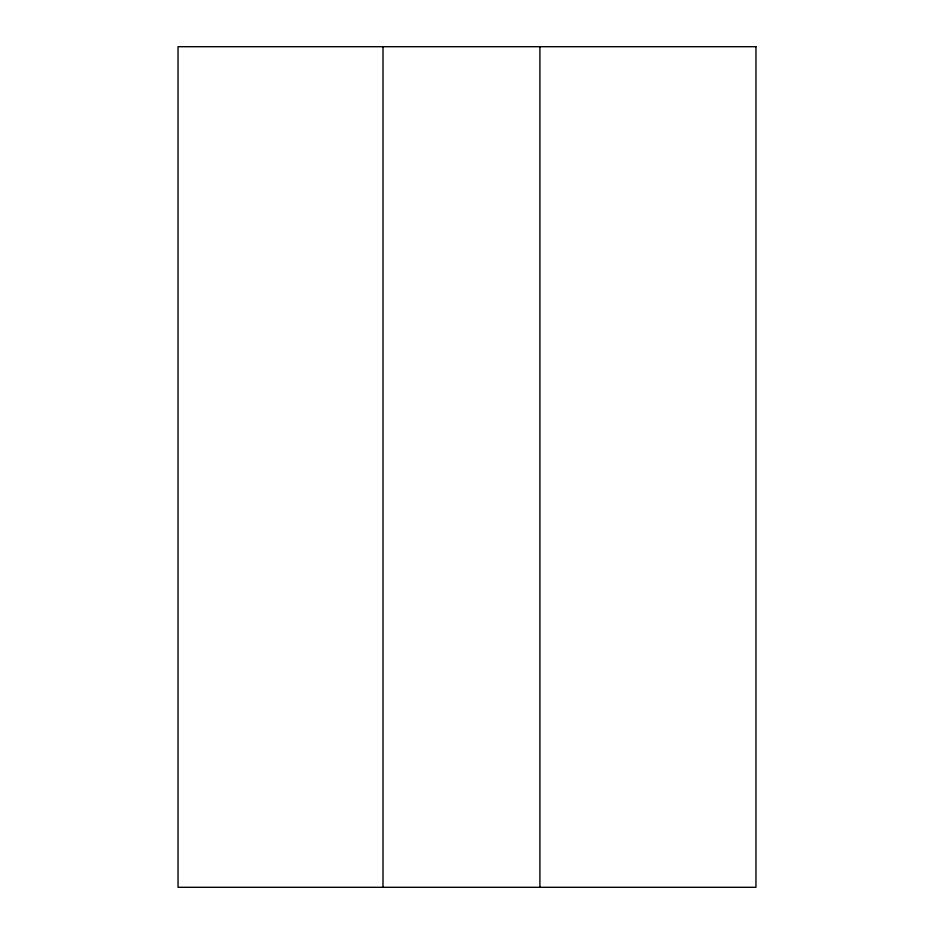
<?xml version="1.0" encoding="UTF-8"?>
<svg xmlns="http://www.w3.org/2000/svg" width="934" height="934" viewBox="0 0 934 934"><rect width="100%" height="100%" fill="white"/><g stroke="black" fill="none" stroke-linecap="round" stroke-linejoin="round"><path stroke-width="1.4" d="M539.91 46.7L539.91 887.3M383.01 46.7L383.01 887.3M755.956 46.7L178.044 46.7L178.044 887.3L755.956 887.3L755.956 46.7"/></g></svg>
